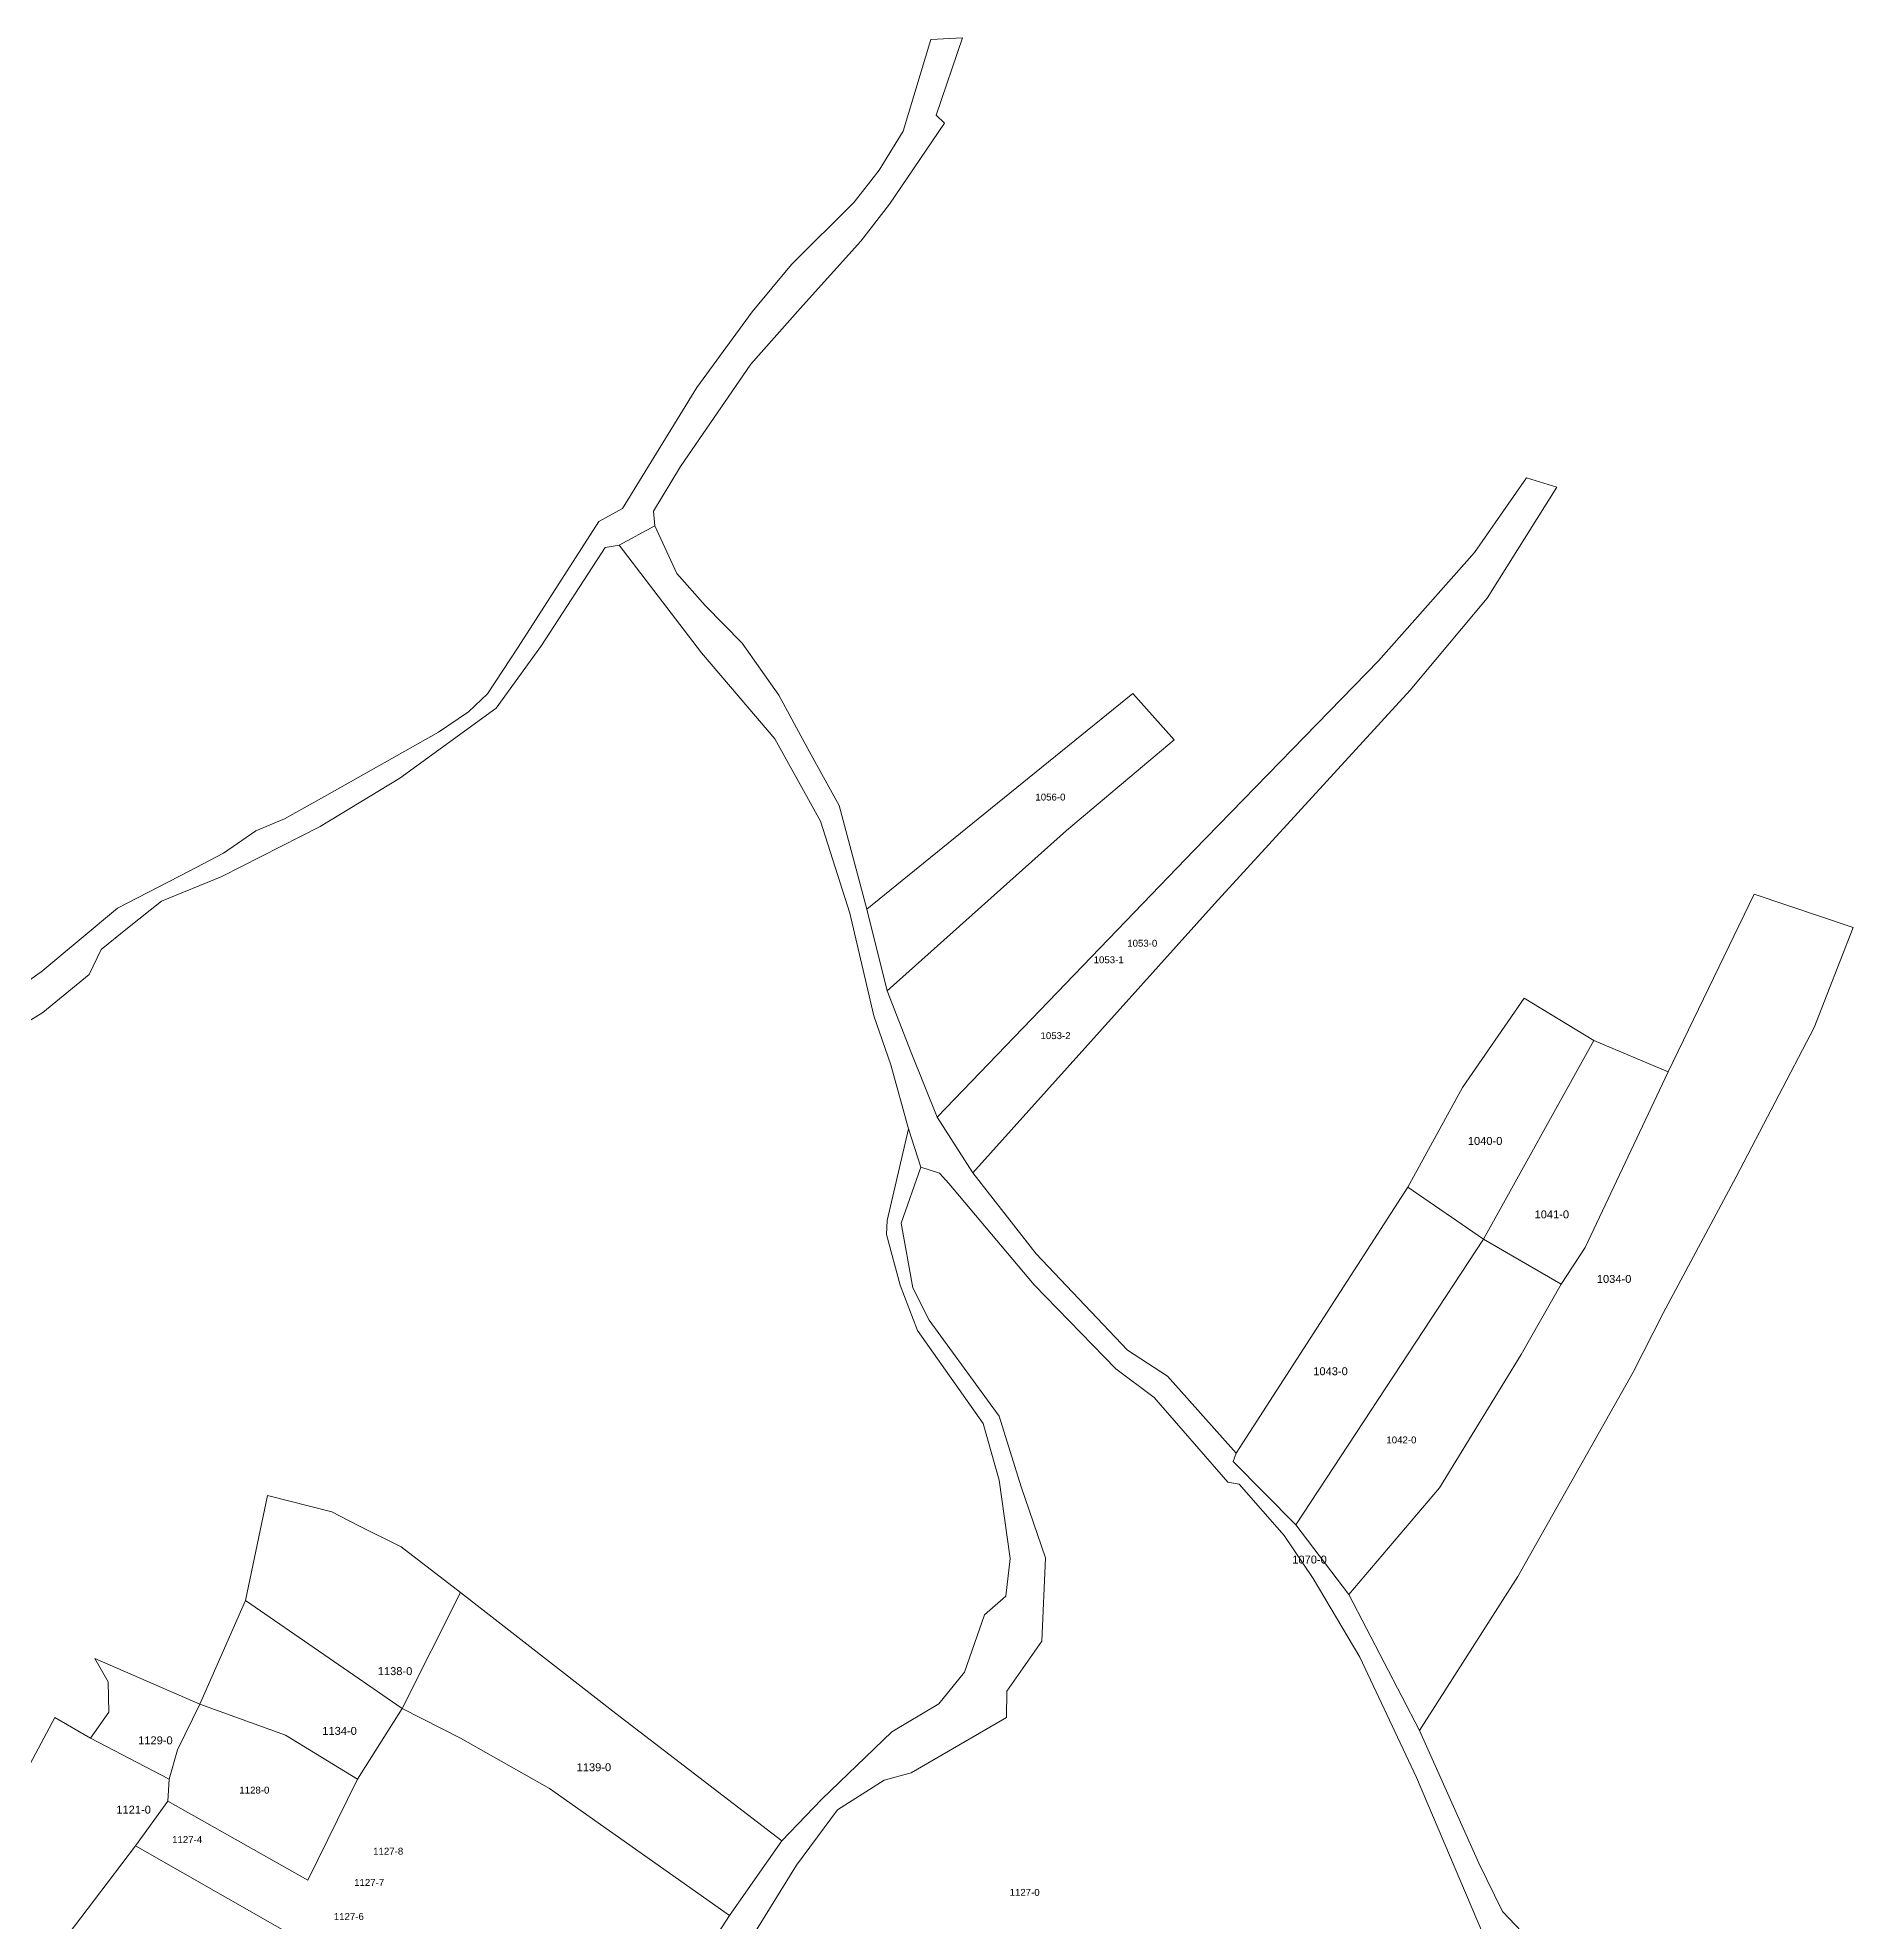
# Model space of a CAD drawing. Header units: metres. Extents: x 7510550 to 7511784, y 4687677 to 4689293.
# Drawn here: x 7511236 to 7511761, y 4688745 to 4689291 of the extents above; entities that cross this region are included whole.
import ezdxf
from ezdxf.enums import TextEntityAlignment as Align

# ---------------------------------------------------------------- set-up
doc = ezdxf.new("R2010")
doc.units = ezdxf.units.M
for name, color, linetype, lineweight in [('Nr Parceles Baze', 7, 'Continuous', 0), ('Nr-Kojshi', 251, 'Continuous', 0), ('Nr-Ri', 1, 'Continuous', 0), ('Parc-Kojshi', 251, 'Continuous', 0), ('Parcela Baze', 7, 'Continuous', 0)]:
    doc.layers.add(name, color=color, linetype=linetype, lineweight=lineweight)
doc.styles.get("Standard").update_dxf_attribs({"font": 'arial.ttf'})

msp = doc.modelspace()

# ---------------------------------------------------------------- linework, layer by layer
at = {"layer": 'Parc-Kojshi'}
for points in [[(7511216.62, 4688995.72), (7511237.29, 4689008.43), (7511250.7, 4689019.46), (7511254.18, 4689026.68), (7511261.81, 4689032.91), (7511271.59, 4689040.75), (7511289.06, 4689047.89), (7511317.55, 4689062.31), (7511340.67, 4689076.29), (7511368.53, 4689096.63), (7511381.65, 4689114.73), (7511400.07, 4689143.09), (7511404.09, 4689143.76), (7511414.44, 4689149.4), (7511414.05, 4689153.69), (7511421.91, 4689166.58), (7511442.25, 4689196.17), (7511456.58, 4689212.3), (7511474.09, 4689231.82), (7511482.4, 4689242.53), (7511498.36, 4689265.97), (7511495.89, 4689268.32), (7511503.55, 4689290.75), (7511494.41, 4689290.2), (7511486.38, 4689263.7), (7511479.41, 4689252.39), (7511472.13, 4689243.1), (7511454.07, 4689225.05), (7511442.68, 4689211.34), (7511426.58, 4689189.5), (7511405.1, 4689154.44), (7511398.26, 4689150.69), (7511374.93, 4689114.27), (7511365.99, 4689100.71), (7511360.47, 4689095.57), (7511351.81, 4689089.62), (7511318.83, 4689071.05), (7511307.27, 4689064.54), (7511298.98, 4689061.04), (7511289.55, 4689054.58), (7511279.67, 4689049.4), (7511258.85, 4689038.68), (7511236.66, 4689020.17), (7511236.51, 4689020.06), (7511168.81, 4688971.54)], [(7511669.18, 4688738.43), (7511659.89, 4688748.2), (7511652.99, 4688762.11), (7511635.84, 4688800.56), (7511615.37, 4688839.96), (7511600.09, 4688860.15), (7511581.87, 4688878.42), (7511582.79, 4688880.83), (7511562.86, 4688903.15), (7511551.33, 4688910.72), (7511524.82, 4688938.59), (7511506.55, 4688962.01), (7511496.24, 4688978.21), (7511488.7, 4688996.93), (7511481.77, 4689014.75), (7511475.8, 4689038.39), (7511467.81, 4689068.4), (7511459.24, 4689083.95), (7511450.4, 4689100.39), (7511439.73, 4689115.46), (7511429.03, 4689126.34), (7511420.88, 4689135.61), (7511414.44, 4689149.4), (7511404.09, 4689143.76), (7511427.93, 4689112.61), (7511449.24, 4689087.76), (7511462.42, 4689063.85), (7511470.88, 4689037.24), (7511477.91, 4689007.55), (7511482.81, 4688993.29), (7511487.92, 4688974.78), (7511491.48, 4688963.69), (7511496.89, 4688961.93), (7511499.6, 4688958.99), (7511524.24, 4688929.6), (7511547.89, 4688905.28), (7511558.99, 4688897.02), (7511580.4, 4688872.49), (7511583.65, 4688871.94), (7511596.64, 4688857.05), (7511605.03, 4688844.59), (7511618.57, 4688821.84), (7511634.94, 4688786.97), (7511655.75, 4688738.09)], [(7511426.2, 4688714.29), (7511455.45, 4688761.59), (7511455.45, 4688761.59), (7511467.36, 4688777.57), (7511480.85, 4688786.15), (7511488.7, 4688788.32), (7511516.31, 4688804.3), (7511516.42, 4688811.94), (7511526.55, 4688826.39), (7511527.61, 4688850.55), (7511520.57, 4688871.13), (7511514.18, 4688891.57), (7511493.91, 4688919.41), (7511489.17, 4688928.75), (7511485.79, 4688947.44), (7511491.48, 4688963.69), (7511487.92, 4688974.78), (7511481.75, 4688948.23), (7511481.57, 4688944.18), (7511485.45, 4688929.55), (7511490.54, 4688916.39), (7511509.49, 4688889.46), (7511514.13, 4688873.06), (7511517.3, 4688850.37), (7511516.06, 4688839.44), (7511509.89, 4688834.09), (7511504.1, 4688817.47), (7511496.7, 4688808.3), (7511483.08, 4688800.15), (7511462.85, 4688780.73), (7511451.25, 4688768.58), (7511447.4, 4688763.11), (7511436.09, 4688746.98), (7511399.77, 4688690.92)], [(7511282.78, 4688808.22), (7511307.51, 4688799.18), (7511328.4, 4688786.47), (7511313.97, 4688757.26), (7511273.5, 4688780.11), (7511273.81, 4688786.52), (7511276.27, 4688794.98), (7511282.78, 4688808.22)]]:
    msp.add_lwpolyline(points, dxfattribs=at)
for points in [[(7511706.43, 4688921.44), (7511727.49, 4688960.91), (7511750.08, 4689004.09), (7511761.44, 4689033.05), (7511732.71, 4689042.76), (7511707.81, 4688991.29), (7511683.78, 4688940.44), (7511676.91, 4688929.8), (7511665.32, 4688909.48), (7511641.65, 4688870.83), (7511615.37, 4688839.96), (7511635.84, 4688800.56), (7511664.28, 4688845.21), (7511697.73, 4688904.34), (7511706.43, 4688921.44)], [(7511654.41, 4688942.82), (7511686.32, 4689000.4), (7511666.17, 4689012.61), (7511648.3, 4688986.8), (7511632.45, 4688957.88), (7511654.41, 4688942.82)], [(7511683.78, 4688940.44), (7511707.81, 4688991.29), (7511686.32, 4689000.4), (7511654.41, 4688942.82), (7511676.91, 4688929.8), (7511683.78, 4688940.44)], [(7511600.09, 4688860.15), (7511654.41, 4688942.82), (7511632.45, 4688957.88), (7511582.79, 4688880.83), (7511581.87, 4688878.42), (7511600.09, 4688860.15)], [(7511358.17, 4688840.5), (7511341.05, 4688853.73), (7511328.54, 4688859.9), (7511320.91, 4688863.87), (7511302.34, 4688868.59), (7511295.97, 4688838.23), (7511341.28, 4688806.96), (7511358.17, 4688840.5)], [(7511451.25, 4688768.58), (7511403.21, 4688805.49), (7511358.17, 4688840.5), (7511341.28, 4688806.96), (7511358.19, 4688798.33), (7511383.98, 4688783.74), (7511436.09, 4688746.98), (7511447.4, 4688763.11), (7511451.25, 4688768.58)], [(7511328.4, 4688786.47), (7511341.28, 4688806.96), (7511295.97, 4688838.23), (7511282.78, 4688808.22), (7511307.51, 4688799.18), (7511328.4, 4688786.47)], [(7511276.27, 4688794.98), (7511282.78, 4688808.22), (7511252.36, 4688821.4), (7511256.23, 4688814.71), (7511256.41, 4688805.89), (7511251.12, 4688798.31), (7511273.81, 4688786.52), (7511276.27, 4688794.98)], [(7511399.77, 4688690.92), (7511344.94, 4688721.04), (7511264.15, 4688767.13), (7511244.34, 4688741.11), (7511310.32, 4688696.6), (7511358.38, 4688667.69), (7511376, 4688657.5), (7511399.77, 4688690.92)]]:
    msp.add_lwpolyline(points, close=True, dxfattribs=at)
at = {"layer": 'Parc-Kojshi', "flags": 128}
msp.add_lwpolyline([(7511244.31, 4688678), (7511221.26, 4688691.81), (7511237.29, 4688721.42), (7511244.34, 4688741.11), (7511264.15, 4688767.13), (7511273.5, 4688780.11), (7511273.81, 4688786.52), (7511251.12, 4688798.31), (7511240.72, 4688804.32), (7511194.35, 4688717.31), (7511170.64, 4688656.82), (7511179.02, 4688653.56), (7511188.78, 4688644.02), (7511202.03, 4688628.85), (7511213.38, 4688610), (7511220.49, 4688607.15), (7511222.09, 4688611.89)], close=True, dxfattribs=at)
at = {"layer": 'Parcela Baze', "flags": 128}
for points in [[(7511675.63, 4689160.58), (7511655.48, 4689128.42), (7511633.12, 4689101.79), (7511576.45, 4689039.92), (7511506.55, 4688962.01), (7511496.24, 4688978.21), (7511570.62, 4689055.53), (7511623.95, 4689110.31), (7511651.81, 4689141.69), (7511666.78, 4689163.32), (7511675.63, 4689160.58)], [(7511564.84, 4689087.44), (7511533.61, 4689061.2), (7511481.77, 4689014.75), (7511475.8, 4689038.39), (7511508.12, 4689064.51), (7511552.9, 4689100.85), (7511564.84, 4689087.44)], [(7511654.41, 4688942.82), (7511676.91, 4688929.8), (7511665.32, 4688909.48), (7511641.65, 4688870.83), (7511615.37, 4688839.96), (7511600.09, 4688860.15), (7511654.41, 4688942.82)], [(7511328.4, 4688786.47), (7511341.28, 4688806.96), (7511358.19, 4688798.33), (7511383.98, 4688783.74), (7511436.09, 4688746.98), (7511399.77, 4688690.92), (7511344.94, 4688721.04), (7511264.15, 4688767.13), (7511273.5, 4688780.11), (7511313.97, 4688757.26), (7511328.4, 4688786.47)]]:
    msp.add_lwpolyline(points, dxfattribs=at)

# ---------------------------------------------------------------- texts
at = {"layer": 'Nr Parceles Baze'}
for s, p in [('1056-0', (7511524.64, 4689069.86)), ('1053-0', (7511551.23, 4689027.53)), ('1042-0', (7511626.26, 4688883.71)), ('1128-0', (7511294.17, 4688782.32)), ('1127-0', (7511517.18, 4688752.7))]:
    msp.add_text(s, height=2, dxfattribs=at).set_placement(p)
at = {"layer": 'Nr-Kojshi'}
for s, p in [('1040-0', (7511654.84, 4688971.28)), ('1041-0', (7511674.16, 4688950.02)), ('1034-0', (7511692.19, 4688931.33)), ('1043-0', (7511610.09, 4688904.6)), ('1070-0', (7511604.01, 4688850.07)), ('1138-0', (7511339.25, 4688817.76)), ('1134-0', (7511323.19, 4688800.46)), ('1129-0', (7511269.87, 4688797.72)), ('1139-0', (7511396.82, 4688789.93)), ('1121-0', (7511263.56, 4688777.65))]:
    msp.add_text(s, height=2.3, dxfattribs=at).set_placement(p, align=Align.MIDDLE_CENTER)
at = {"layer": 'Nr-Ri'}
for s, p in [('1053-1', (7511541.51, 4689022.74)), ('1053-2', (7511526.13, 4689000.77)), ('1127-4', (7511274.71, 4688768)), ('1127-8', (7511332.92, 4688764.62)), ('1127-7', (7511327.42, 4688755.57)), ('1127-6', (7511321.52, 4688745.71))]:
    msp.add_text(s, height=2, dxfattribs=at).set_placement(p)

doc.saveas('drawing.dxf')
